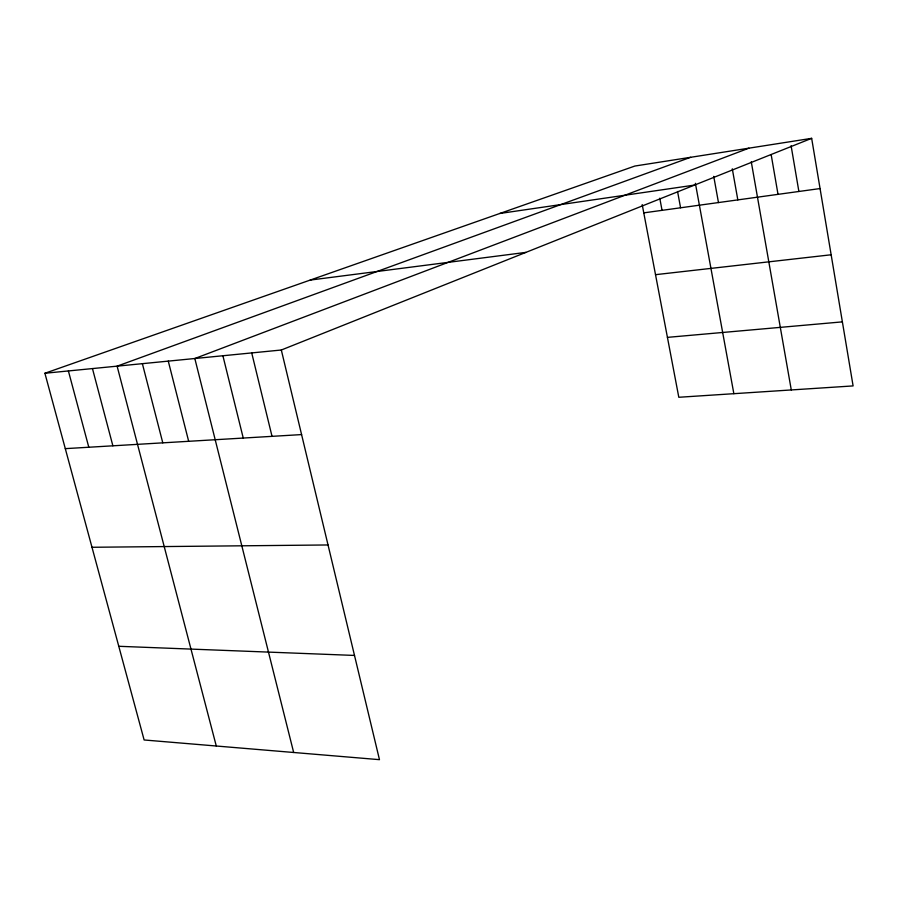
<?xml version="1.0" encoding="UTF-8"?>
<svg xmlns="http://www.w3.org/2000/svg" width="898" height="898" viewBox="0 0 898 898"><rect width="100%" height="100%" fill="white"/><g stroke="black" fill="none" stroke-linecap="round" stroke-linejoin="round"><path stroke-width="1.35" d="M281.321 350.007L379.472 759.663L144.129 739.974L44.9 373.254L281.321 350.007L811.657 138.337L853.1 385.916L678.809 397.275L642.205 204.598M748.876 148.181L194.821 358.515L293.668 752.479M690.641 157.296L117.11 366.159L216.283 746.014M44.9 373.254L634.875 166.04L811.657 138.337M499.804 213.477L694.558 185.078M643.776 212.86L820.065 188.558M310.192 280.075L525.925 252.383M655.518 274.676L831.155 254.774M667.427 337.367L842.38 321.866M65.296 448.641L301.593 434.587M91.978 547.275L328.039 544.963M118.772 646.291L354.508 655.439M68.394 370.953L88.801 447.238M92.46 368.584L112.879 445.812M142.378 363.668L162.785 442.837M168.274 361.119L188.67 441.3M222.895 355.754L243.246 438.056M251.721 352.914L272.027 436.349M659.772 198.211L662.05 210.345M677.563 191.487L680.583 207.786M695.389 183.304L733.857 393.683M713.742 176.367L718.467 202.566M732.297 168.824L737.83 199.895M751.267 161.786L791.284 389.945M771.146 154.557L778.016 194.35M791.093 145.712L798.883 191.476"/></g></svg>
